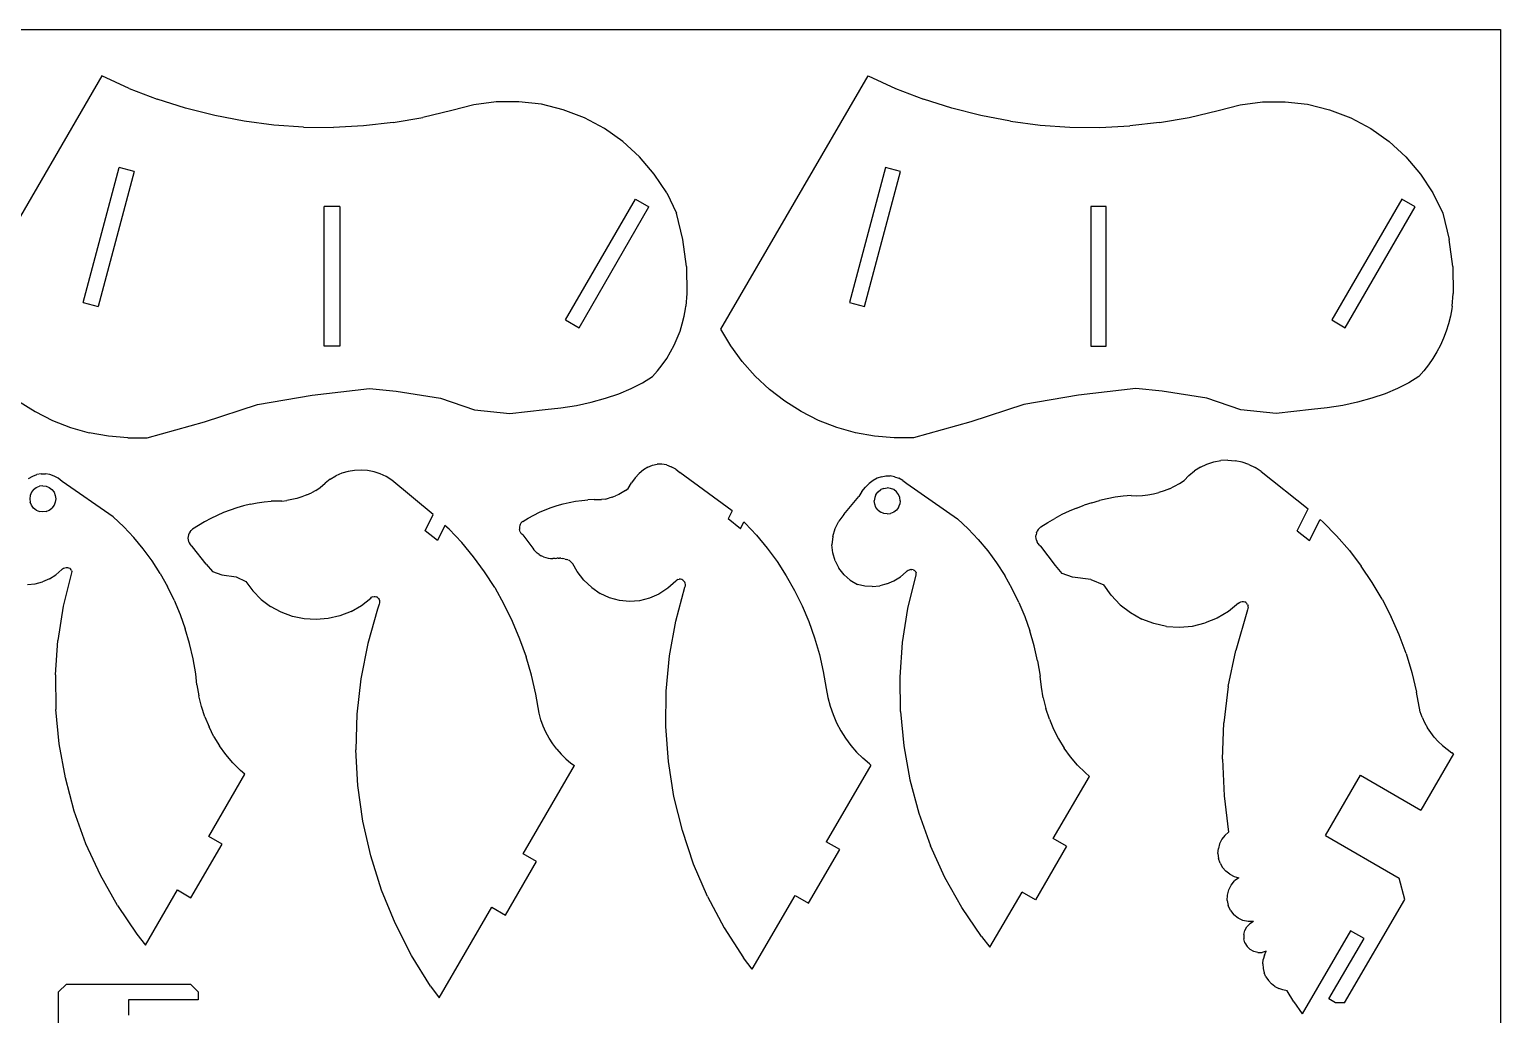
# Model space of a CAD drawing. Extents: x -184 to 184, y -119 to 119.
# Drawn here: x -5.9 to 183.9, y -7.6 to 119.5 of the extents above; entities that cross this region are included whole.
import ezdxf

# ---------------------------------------------------------------- set-up
doc = ezdxf.new("R2010")
doc.units = 0
doc.header["$MEASUREMENT"] = 0
doc.layers.get('0').update_dxf_attribs({"linetype": 'CONTINUOUS'})

msp = doc.modelspace()

# ---------------------------------------------------------------- linework, layer by layer
for p, q in [((-183.85, 119.45), (183.85, 119.45)), ((183.85, 119.45), (183.85, -119.45)), ((3.48, 113.45), (-15.52, 80.79)), ((6.99, 111.85), (3.48, 113.45)), ((83.3, 80.79), (102.3, 113.45)), ((102.3, 113.45), (105.81, 111.85)), ((6.99, 111.85), (10.59, 110.46)), ((14.27, 109.29), (10.59, 110.46)), ((54.33, 110.11), (51.44, 109.73)), ((57.25, 110.13), (54.33, 110.11)), ((60.15, 109.79), (57.25, 110.13)), ((105.81, 111.85), (109.42, 110.46)), ((113.1, 109.29), (109.42, 110.46)), ((150.26, 109.73), (153.15, 110.11)), ((153.15, 110.11), (156.07, 110.13)), ((156.07, 110.13), (158.97, 109.79)), ((18.02, 108.34), (14.27, 109.29)), ((21.81, 107.61), (18.02, 108.34)), ((48.61, 108.99), (44.86, 108.11)), ((51.44, 109.73), (48.61, 108.99)), ((62.98, 109.09), (60.15, 109.79)), ((65.71, 108.04), (62.98, 109.09)), ((116.84, 108.34), (113.1, 109.29)), ((120.63, 107.61), (116.84, 108.34)), ((143.68, 108.11), (147.44, 108.99)), ((147.44, 108.99), (150.26, 109.73)), ((158.97, 109.79), (161.8, 109.09)), ((161.8, 109.09), (164.53, 108.04)), ((25.64, 107.12), (21.81, 107.61)), ((29.49, 106.85), (25.64, 107.12)), ((29.49, 106.85), (33.36, 106.82)), ((37.21, 107.02), (33.36, 106.82)), ((41.05, 107.45), (37.21, 107.02)), ((41.05, 107.45), (44.86, 108.11)), ((68.28, 106.67), (65.71, 108.04)), ((70.66, 104.98), (68.28, 106.67)), ((120.63, 107.61), (124.46, 107.12)), ((124.46, 107.12), (128.32, 106.85)), ((128.32, 106.85), (132.18, 106.82)), ((132.18, 106.82), (136.04, 107.02)), ((139.87, 107.45), (136.04, 107.02)), ((139.87, 107.45), (143.68, 108.11)), ((164.53, 108.04), (167.1, 106.67)), ((167.1, 106.67), (169.48, 104.98)), ((72.82, 103.01), (70.66, 104.98)), ((169.48, 104.98), (171.64, 103.01)), ((74.71, 100.79), (72.82, 103.01)), ((171.64, 103.01), (173.53, 100.79)), ((1.06, 84.24), (5.72, 101.63)), ((7.65, 101.11), (2.99, 83.72)), ((7.65, 101.11), (5.72, 101.63)), ((76.31, 98.35), (74.71, 100.79)), ((104.54, 101.63), (99.88, 84.24)), ((101.82, 83.72), (106.47, 101.11)), ((106.47, 101.11), (104.54, 101.63)), ((173.53, 100.79), (175.13, 98.35)), ((63.28, 81.97), (72.28, 97.55)), ((72.28, 97.55), (74.01, 96.55)), ((76.31, 98.35), (77.59, 95.73)), ((171.1, 97.55), (162.1, 81.97)), ((172.83, 96.55), (171.1, 97.55)), ((175.13, 98.35), (176.42, 95.73)), ((32.16, 78.59), (32.16, 96.59)), ((34.16, 96.59), (32.16, 96.59)), ((34.16, 96.59), (34.16, 78.59)), ((65.01, 80.97), (74.01, 96.55)), ((78.41, 92.33), (77.59, 95.73)), ((130.99, 96.59), (130.99, 78.59)), ((132.99, 96.59), (130.99, 96.59)), ((132.99, 78.59), (132.99, 96.59)), ((163.83, 80.97), (172.83, 96.55)), ((176.42, 95.73), (177.23, 92.33)), ((78.86, 88.86), (78.41, 92.33)), ((177.68, 88.86), (177.23, 92.33)), ((78.86, 88.86), (78.92, 85.37)), ((177.68, 88.86), (177.75, 85.37)), ((1.06, 84.24), (2.99, 83.72)), ((78.74, 83.41), (78.78, 83.73)), ((78.92, 85.37), (78.78, 83.73)), ((99.88, 84.24), (101.82, 83.72)), ((177.6, 83.73), (177.56, 83.41)), ((177.6, 83.73), (177.75, 85.37)), ((63.28, 81.97), (65.01, 80.97)), ((78.32, 81.48), (78.56, 82.44)), ((78.56, 82.44), (78.74, 83.41)), ((162.1, 81.97), (163.83, 80.97)), ((177.38, 82.44), (177.15, 81.48)), ((177.56, 83.41), (177.38, 82.44)), ((77.68, 79.62), (78.03, 80.54)), ((78.03, 80.54), (78.32, 81.48)), ((84.58, 78.63), (83.3, 80.79)), ((176.85, 80.54), (176.5, 79.62)), ((177.15, 81.48), (176.85, 80.54)), ((34.16, 78.59), (32.16, 78.59)), ((76.31, 77.01), (76.82, 77.85)), ((76.82, 77.85), (77.27, 78.72)), ((77.27, 78.72), (77.68, 79.62)), ((86.06, 76.61), (84.58, 78.63)), ((130.99, 78.59), (132.99, 78.59)), ((175.64, 77.85), (175.13, 77.01)), ((176.1, 78.72), (175.64, 77.85)), ((176.5, 79.62), (176.1, 78.72)), ((75.14, 75.42), (75.75, 76.2)), ((75.75, 76.2), (76.31, 77.01)), ((87.73, 74.73), (86.06, 76.61)), ((174.57, 76.2), (173.96, 75.42)), ((175.13, 77.01), (174.57, 76.2)), ((73.19, 73.87), (74.49, 74.68)), ((74.49, 74.68), (75.14, 75.42)), ((89.56, 73.02), (87.73, 74.73)), ((173.31, 74.68), (172.01, 73.87)), ((173.96, 75.42), (173.31, 74.68)), ((23.56, 71.06), (30.59, 72.27)), ((30.59, 72.27), (37.97, 73.12)), ((37.97, 73.12), (41.41, 72.78)), ((41.41, 72.78), (47.16, 71.89)), ((68.41, 71.86), (70.13, 72.45)), ((70.13, 72.45), (71.73, 73.12)), ((71.73, 73.12), (73.19, 73.87)), ((91.55, 71.49), (89.56, 73.02)), ((129.42, 72.27), (122.38, 71.06)), ((136.8, 73.12), (129.42, 72.27)), ((140.23, 72.78), (136.8, 73.12)), ((145.98, 71.89), (140.23, 72.78)), ((168.95, 72.45), (167.23, 71.86)), ((170.55, 73.12), (168.95, 72.45)), ((172.01, 73.87), (170.55, 73.12)), ((-7.28, 71.49), (-5.15, 70.15)), ((16.69, 68.83), (23.56, 71.06)), ((47.16, 71.89), (51.51, 70.39)), ((51.51, 70.39), (56.07, 69.89)), ((56.07, 69.89), (60.63, 70.41)), ((60.63, 70.41), (62.67, 70.63)), ((62.67, 70.63), (64.66, 70.94)), ((64.66, 70.94), (66.58, 71.35)), ((66.58, 71.35), (68.41, 71.86)), ((93.67, 70.15), (91.55, 71.49)), ((122.38, 71.06), (115.52, 68.83)), ((150.34, 70.39), (145.98, 71.89)), ((154.9, 69.89), (150.34, 70.39)), ((159.46, 70.41), (154.9, 69.89)), ((161.5, 70.63), (159.46, 70.41)), ((163.49, 70.94), (161.5, 70.63)), ((165.41, 71.35), (163.49, 70.94)), ((167.23, 71.86), (165.41, 71.35)), ((-5.15, 70.15), (-2.91, 69.02)), ((-2.91, 69.02), (-0.57, 68.11)), ((9.31, 66.77), (16.69, 68.83)), ((95.91, 69.02), (93.67, 70.15)), ((98.25, 68.11), (95.91, 69.02)), ((115.52, 68.83), (108.14, 66.77)), ((-0.57, 68.11), (1.84, 67.43)), ((4.31, 66.97), (1.84, 67.43)), ((6.81, 66.76), (4.31, 66.97)), ((6.81, 66.76), (9.31, 66.77)), ((100.66, 67.43), (98.25, 68.11)), ((103.13, 66.97), (100.66, 67.43)), ((105.63, 66.76), (103.13, 66.97)), ((108.14, 66.77), (105.63, 66.76)), ((73.3, 62.64), (72.75, 62.18)), ((73.87, 62.99), (73.3, 62.64)), ((73.87, 62.99), (74.47, 63.24)), ((74.47, 63.24), (75.07, 63.36)), ((75.68, 63.37), (75.07, 63.36)), ((76.29, 63.27), (75.68, 63.37)), ((76.29, 63.27), (76.89, 63.04)), ((77.47, 62.71), (76.89, 63.04)), ((77.47, 62.71), (78.02, 62.27)), ((145.16, 63), (144.38, 62.51)), ((145.16, 63), (145.99, 63.38)), ((145.99, 63.38), (146.87, 63.66)), ((146.87, 63.66), (147.77, 63.83)), ((148.69, 63.88), (147.77, 63.83)), ((148.69, 63.88), (149.61, 63.81)), ((150.51, 63.63), (149.61, 63.81)), ((151.38, 63.33), (150.51, 63.63)), ((151.38, 63.33), (152.2, 62.93)), ((152.97, 62.43), (152.2, 62.93)), ((-5.98, 61.53), (-5.44, 61.82)), ((-5.44, 61.82), (-4.9, 62.02)), ((-4.34, 62.13), (-4.9, 62.02)), ((-4.34, 62.13), (-3.78, 62.13)), ((-3.23, 62.03), (-3.78, 62.13)), ((-2.68, 61.83), (-3.23, 62.03)), ((-2.15, 61.54), (-2.68, 61.83)), ((-1.64, 61.15), (-2.15, 61.54)), ((4.92, 56.58), (-1.64, 61.15)), ((31.64, 60.34), (32.25, 60.93)), ((32.92, 61.44), (32.25, 60.93)), ((32.92, 61.44), (33.65, 61.86)), ((34.42, 62.19), (33.65, 61.86)), ((35.23, 62.43), (34.42, 62.19)), ((36.06, 62.57), (35.23, 62.43)), ((36.9, 62.61), (36.06, 62.57)), ((37.74, 62.54), (36.9, 62.61)), ((38.57, 62.38), (37.74, 62.54)), ((39.37, 62.12), (38.57, 62.38)), ((40.14, 61.76), (39.37, 62.12)), ((40.85, 61.32), (40.14, 61.76)), ((46.19, 56.87), (40.85, 61.32)), ((71.33, 60.23), (71.76, 60.97)), ((72.23, 61.62), (71.76, 60.97)), ((72.75, 62.18), (72.23, 61.62)), ((84.75, 57.33), (78.02, 62.27)), ((102.42, 60.86), (101.94, 60.38)), ((102.94, 61.25), (102.42, 60.86)), ((103.47, 61.55), (102.94, 61.25)), ((104.01, 61.75), (103.47, 61.55)), ((104.01, 61.75), (104.57, 61.85)), ((104.57, 61.85), (105.13, 61.85)), ((105.68, 61.75), (105.13, 61.85)), ((105.68, 61.75), (106.23, 61.56)), ((106.76, 61.26), (106.23, 61.56)), ((106.76, 61.26), (107.28, 60.88)), ((107.28, 60.88), (113.83, 56.31)), ((141.8, 60.51), (142.43, 60.86)), ((142.43, 60.86), (143.04, 61.26)), ((143.04, 61.26), (143.67, 61.92)), ((143.67, 61.92), (144.38, 62.51)), ((152.97, 62.43), (159.04, 57.6)), ((-5.78, 59.33), (-5.83, 58.9)), ((-5.83, 58.9), (-5.78, 58.46)), ((-5.61, 59.74), (-5.78, 59.33)), ((-5.34, 60.09), (-5.61, 59.74)), ((-5.34, 60.09), (-4.99, 60.35)), ((-4.99, 60.35), (-4.59, 60.52)), ((-4.15, 60.58), (-4.59, 60.52)), ((-4.15, 60.58), (-3.72, 60.52)), ((-3.72, 60.52), (-3.31, 60.35)), ((-3.31, 60.35), (-2.96, 60.09)), ((-2.96, 60.09), (-2.7, 59.74)), ((-2.7, 59.74), (-2.53, 59.33)), ((-2.53, 59.33), (-2.47, 58.9)), ((-2.47, 58.9), (-2.53, 58.46)), ((28.63, 58.95), (27.98, 58.8)), ((29.27, 59.15), (28.63, 58.95)), ((29.89, 59.39), (29.27, 59.15)), ((29.89, 59.39), (30.5, 59.67)), ((31.08, 59.99), (30.5, 59.67)), ((31.08, 59.99), (31.64, 60.34)), ((68.37, 58.87), (67.9, 58.81)), ((68.37, 58.87), (68.83, 58.97)), ((69.28, 59.1), (68.83, 58.97)), ((69.28, 59.1), (69.72, 59.27)), ((70.16, 59.47), (69.72, 59.27)), ((70.58, 59.7), (70.16, 59.47)), ((70.98, 59.96), (70.58, 59.7)), ((70.98, 59.96), (71.33, 60.23)), ((99.15, 56.87), (101.07, 59.18)), ((101.49, 59.82), (101.07, 59.18)), ((101.49, 59.82), (101.94, 60.38)), ((103.14, 59.06), (103.08, 58.62)), ((103.3, 59.46), (103.14, 59.06)), ((103.3, 59.46), (103.57, 59.81)), ((103.57, 59.81), (103.92, 60.08)), ((104.32, 60.24), (103.92, 60.08)), ((104.32, 60.24), (104.76, 60.3)), ((105.19, 60.24), (104.76, 60.3)), ((105.6, 60.08), (105.19, 60.24)), ((105.95, 59.81), (105.6, 60.08)), ((106.22, 59.46), (105.95, 59.81)), ((106.38, 59.06), (106.22, 59.46)), ((106.44, 58.62), (106.38, 59.06)), ((133.13, 58.9), (132.12, 58.67)), ((134.16, 59.09), (133.13, 58.9)), ((135.18, 59.23), (134.16, 59.09)), ((136.22, 59.32), (135.18, 59.23)), ((136.22, 59.32), (136.94, 59.3)), ((136.94, 59.3), (137.66, 59.33)), ((137.66, 59.33), (138.38, 59.41)), ((138.38, 59.41), (139.09, 59.54)), ((139.09, 59.54), (139.79, 59.71)), ((140.48, 59.93), (139.79, 59.71)), ((141.15, 60.2), (140.48, 59.93)), ((141.15, 60.2), (141.8, 60.51)), ((-5.61, 58.06), (-5.78, 58.46)), ((-5.34, 57.71), (-5.61, 58.06)), ((-4.99, 57.44), (-5.34, 57.71)), ((-4.99, 57.44), (-4.59, 57.27)), ((-4.15, 57.22), (-4.59, 57.27)), ((-3.72, 57.27), (-4.15, 57.22)), ((-3.72, 57.27), (-3.31, 57.44)), ((-3.31, 57.44), (-2.96, 57.71)), ((-2.7, 58.06), (-2.96, 57.71)), ((-2.53, 58.46), (-2.7, 58.06)), ((19.15, 57.11), (18.32, 56.75)), ((20, 57.44), (19.15, 57.11)), ((20.86, 57.72), (20, 57.44)), ((21.74, 57.98), (20.86, 57.72)), ((22.62, 58.19), (21.74, 57.98)), ((22.62, 58.19), (23.52, 58.36)), ((23.52, 58.36), (24.42, 58.5)), ((24.42, 58.5), (25.32, 58.6)), ((25.99, 58.58), (25.32, 58.6)), ((26.66, 58.61), (25.99, 58.58)), ((26.66, 58.61), (27.33, 58.68)), ((27.98, 58.8), (27.33, 58.68)), ((59.17, 56.8), (59.9, 57.16)), ((59.9, 57.16), (60.65, 57.48)), ((60.65, 57.48), (61.41, 57.77)), ((61.41, 57.77), (62.18, 58.03)), ((62.18, 58.03), (62.96, 58.25)), ((62.96, 58.25), (63.75, 58.43)), ((63.75, 58.43), (64.55, 58.58)), ((64.55, 58.58), (65.36, 58.69)), ((65.36, 58.69), (66.16, 58.76)), ((66.97, 58.8), (66.16, 58.76)), ((66.97, 58.8), (67.44, 58.79)), ((67.44, 58.79), (67.9, 58.81)), ((84.75, 57.33), (84.23, 56.3)), ((103.14, 58.19), (103.08, 58.62)), ((103.3, 57.78), (103.14, 58.19)), ((103.57, 57.43), (103.3, 57.78)), ((103.57, 57.43), (103.92, 57.16)), ((104.32, 57), (103.92, 57.16)), ((104.76, 56.94), (104.32, 57)), ((104.76, 56.94), (105.19, 57)), ((105.6, 57.16), (105.19, 57)), ((105.95, 57.43), (105.6, 57.16)), ((106.22, 57.78), (105.95, 57.43)), ((106.22, 57.78), (106.38, 58.19)), ((106.44, 58.62), (106.38, 58.19)), ((128.2, 57.31), (127.26, 56.86)), ((129.16, 57.71), (128.2, 57.31)), ((129.16, 57.71), (130.13, 58.07)), ((131.12, 58.39), (130.13, 58.07)), ((131.12, 58.39), (132.12, 58.67)), ((157.63, 54.77), (159.04, 57.6)), ((6.29, 55.3), (4.92, 56.58)), ((7.59, 53.92), (6.29, 55.3)), ((15.93, 55.46), (15.18, 54.96)), ((16.71, 55.92), (15.93, 55.46)), ((17.51, 56.35), (16.71, 55.92)), ((18.32, 56.75), (17.51, 56.35)), ((45.15, 54.77), (46.19, 56.87)), ((47.72, 55.46), (46.75, 53.5)), ((48.26, 54.96), (47.72, 55.46)), ((57.33, 55.28), (57.32, 55.11)), ((57.32, 55.11), (57.33, 54.94)), ((57.37, 55.45), (57.33, 55.28)), ((57.43, 55.6), (57.37, 55.45)), ((57.52, 55.75), (57.43, 55.6)), ((57.63, 55.87), (57.52, 55.75)), ((57.76, 55.98), (57.63, 55.87)), ((57.76, 55.98), (58.45, 56.41)), ((58.45, 56.41), (59.17, 56.8)), ((85.83, 55.03), (84.23, 56.3)), ((85.83, 55.03), (86.28, 55.91)), ((86.28, 55.91), (86.45, 55.75)), ((87.91, 54.2), (86.45, 55.75)), ((97.73, 54.04), (98.02, 55.07)), ((98.02, 55.07), (98.5, 56.02)), ((99.15, 56.87), (98.5, 56.02)), ((113.83, 56.31), (115.2, 55.02)), ((115.2, 55.02), (116.5, 53.64)), ((124.39, 55.12), (124.23, 54.93)), ((124.39, 55.12), (124.58, 55.27)), ((124.58, 55.27), (125.45, 55.84)), ((125.45, 55.84), (126.35, 56.37)), ((127.26, 56.86), (126.35, 56.37)), ((159.23, 53.5), (160.59, 56.22)), ((160.59, 56.22), (160.96, 55.88)), ((162.71, 54.1), (160.96, 55.88)), ((8.81, 52.45), (7.59, 53.92)), ((14.59, 54.05), (14.57, 53.83)), ((14.57, 53.83), (14.59, 53.61)), ((14.65, 54.26), (14.59, 54.05)), ((14.59, 53.61), (14.65, 53.4)), ((14.73, 54.47), (14.65, 54.26)), ((14.65, 53.4), (14.73, 53.2)), ((14.85, 54.65), (14.73, 54.47)), ((14.73, 53.2), (14.85, 53.01)), ((14.85, 54.65), (15, 54.82)), ((15.18, 54.96), (15, 54.82)), ((46.75, 53.5), (45.15, 54.77)), ((49.88, 53.24), (48.26, 54.96)), ((51.4, 51.4), (49.88, 53.24)), ((57.37, 54.78), (57.33, 54.94)), ((57.43, 54.62), (57.37, 54.78)), ((57.43, 54.62), (57.52, 54.47)), ((57.52, 54.47), (57.63, 54.35)), ((57.76, 54.24), (57.63, 54.35)), ((57.76, 54.24), (59.03, 52.51)), ((87.91, 54.2), (89.28, 52.55)), ((97.73, 54.04), (97.63, 52.98)), ((116.5, 53.64), (117.72, 52.17)), ((123.93, 54.02), (123.95, 54.27)), ((123.95, 53.78), (123.93, 54.02)), ((124.01, 54.5), (123.95, 54.27)), ((124.01, 53.54), (123.95, 53.78)), ((124.01, 54.5), (124.1, 54.73)), ((124.01, 53.54), (124.1, 53.32)), ((124.23, 54.93), (124.1, 54.73)), ((124.23, 53.11), (124.1, 53.32)), ((157.63, 54.77), (159.23, 53.5)), ((164.36, 52.21), (162.71, 54.1)), ((9.94, 50.9), (8.81, 52.45)), ((14.85, 53.01), (15, 52.84)), ((15.18, 52.7), (15, 52.84)), ((16.93, 50.47), (15.18, 52.7)), ((52.82, 49.47), (51.4, 51.4)), ((59.03, 52.51), (59.18, 52.32)), ((59.18, 52.32), (59.39, 52.09)), ((59.39, 52.09), (59.62, 51.88)), ((59.87, 51.7), (59.62, 51.88)), ((59.87, 51.7), (60.14, 51.54)), ((60.42, 51.41), (60.14, 51.54)), ((60.42, 51.41), (60.72, 51.31)), ((60.72, 51.31), (61.02, 51.24)), ((61.02, 51.24), (61.33, 51.2)), ((61.95, 51.21), (62.13, 51.23)), ((62.32, 51.24), (62.13, 51.23)), ((62.32, 51.24), (62.5, 51.23)), ((62.68, 51.22), (62.5, 51.23)), ((89.28, 52.55), (90.55, 50.81)), ((97.73, 51.92), (97.63, 52.98)), ((98.03, 50.89), (97.73, 51.92)), ((117.72, 52.17), (118.85, 50.62)), ((124.39, 52.93), (124.23, 53.11)), ((124.39, 52.93), (124.58, 52.77)), ((126.47, 50.28), (124.58, 52.77)), ((164.36, 52.21), (165.89, 50.22)), ((-1.71, 49.76), (-2.46, 49.1)), ((-1.71, 49.76), (-1.6, 49.86)), ((-1.6, 49.86), (-1.46, 49.95)), ((-0.44, 49.36), (-1.5, 45.03)), ((-1.46, 49.95), (-1.31, 50.01)), ((-1.31, 50.01), (-1.14, 50.04)), ((-1.14, 50.04), (-0.98, 50.04)), ((-0.98, 50.04), (-0.82, 50.01)), ((-0.82, 50.01), (-0.68, 49.95)), ((-0.56, 49.86), (-0.68, 49.95)), ((-0.48, 49.75), (-0.56, 49.86)), ((-0.43, 49.63), (-0.48, 49.75)), ((-0.42, 49.5), (-0.44, 49.36)), ((-0.43, 49.63), (-0.42, 49.5)), ((10.99, 49.27), (9.94, 50.9)), ((16.93, 50.47), (17.73, 49.54)), ((17.73, 49.54), (18.94, 49.11)), ((54.13, 47.44), (52.82, 49.47)), ((61.33, 51.2), (61.64, 51.19)), ((61.95, 51.21), (61.64, 51.19)), ((62.68, 51.22), (62.86, 51.2)), ((63.04, 51.17), (62.86, 51.2)), ((63.22, 51.13), (63.04, 51.17)), ((63.22, 51.13), (63.39, 51.08)), ((63.56, 51.02), (63.39, 51.08)), ((63.56, 51.02), (63.73, 50.96)), ((64.22, 50.51), (63.73, 50.96)), ((64.77, 49.53), (64.22, 50.51)), ((65.64, 48.41), (64.77, 49.53)), ((90.55, 50.81), (91.73, 48.98)), ((98.03, 50.89), (98.52, 49.94)), ((99.18, 49.1), (98.52, 49.94)), ((107.21, 49.48), (106.46, 48.83)), ((107.21, 49.48), (107.31, 49.59)), ((107.31, 49.59), (107.45, 49.67)), ((107.45, 49.67), (107.61, 49.73)), ((107.77, 49.76), (107.61, 49.73)), ((107.77, 49.76), (107.94, 49.76)), ((108.09, 49.73), (107.94, 49.76)), ((108.09, 49.73), (108.23, 49.67)), ((108.23, 49.67), (108.35, 49.58)), ((108.35, 49.58), (108.44, 49.48)), ((108.44, 49.48), (108.49, 49.35)), ((108.5, 49.22), (108.49, 49.35)), ((118.85, 50.62), (119.9, 48.99)), ((127.33, 49.26), (126.47, 50.28)), ((167.3, 48.12), (165.89, 50.22)), ((-6.1, 47.85), (-5.13, 47.94)), ((-5.13, 47.94), (-4.19, 48.19)), ((-3.29, 48.58), (-4.19, 48.19)), ((-3.29, 48.58), (-2.46, 49.1)), ((10.99, 49.27), (11.95, 47.57)), ((12.81, 45.81), (11.95, 47.57)), ((18.94, 49.11), (20.77, 48.82)), ((20.77, 48.82), (22.05, 48.25)), ((22.05, 48.25), (22.94, 47.02)), ((54.13, 47.44), (55.33, 45.32)), ((66.64, 47.46), (65.64, 48.41)), ((66.64, 47.46), (67.75, 46.69)), ((77.47, 48.29), (76.44, 47.35)), ((77.6, 48.4), (77.47, 48.29)), ((77.49, 43.1), (78.66, 47.51)), ((77.75, 48.47), (77.6, 48.4)), ((77.75, 48.47), (77.92, 48.51)), ((78.09, 48.51), (77.92, 48.51)), ((78.26, 48.48), (78.09, 48.51)), ((78.41, 48.4), (78.26, 48.48)), ((78.54, 48.29), (78.41, 48.4)), ((78.64, 48.15), (78.54, 48.29)), ((78.71, 48), (78.64, 48.15)), ((78.66, 47.51), (78.72, 47.67)), ((78.73, 47.83), (78.71, 48)), ((78.72, 47.67), (78.73, 47.83)), ((91.73, 48.98), (92.81, 47.07)), ((99.18, 49.1), (99.98, 48.4)), ((99.98, 48.4), (100.9, 47.86)), ((101.85, 47.64), (100.9, 47.86)), ((102.81, 47.58), (101.85, 47.64)), ((102.81, 47.58), (103.78, 47.67)), ((104.72, 47.91), (103.78, 47.67)), ((104.72, 47.91), (105.62, 48.3)), ((105.62, 48.3), (106.46, 48.83)), ((107.41, 44.75), (108.47, 49.09)), ((108.47, 49.09), (108.5, 49.22)), ((120.86, 47.3), (119.9, 48.99)), ((128.64, 48.78), (127.33, 49.26)), ((131.01, 48.49), (128.64, 48.78)), ((131.01, 48.49), (132.69, 47.82)), ((133.65, 46.45), (132.69, 47.82)), ((168.59, 45.94), (167.3, 48.12)), ((12.81, 45.81), (13.57, 43.99)), ((22.94, 47.02), (24.01, 45.92)), ((24.01, 45.92), (25.23, 45)), ((36.94, 45.15), (38.14, 46.1)), ((38.14, 46.1), (38.26, 46.2)), ((38.41, 46.26), (38.26, 46.2)), ((38.41, 46.26), (38.57, 46.29)), ((38.57, 46.29), (38.73, 46.28)), ((38.73, 46.28), (38.88, 46.24)), ((39.02, 46.16), (38.88, 46.24)), ((39.14, 46.05), (39.02, 46.16)), ((39.14, 46.05), (39.23, 45.92)), ((39.23, 45.92), (39.28, 45.78)), ((39.29, 45.62), (39.27, 45.47)), ((39.28, 45.78), (39.29, 45.62)), ((68.95, 46.12), (67.75, 46.69)), ((70.22, 45.77), (68.95, 46.12)), ((71.51, 45.64), (70.22, 45.77)), ((72.81, 45.74), (71.51, 45.64)), ((74.08, 46.07), (72.81, 45.74)), ((75.3, 46.61), (74.08, 46.07)), ((76.44, 47.35), (75.3, 46.61)), ((92.81, 47.07), (93.77, 45.1)), ((121.72, 45.53), (120.86, 47.3)), ((121.72, 45.53), (122.48, 43.72)), ((134.8, 45.24), (133.65, 46.45)), ((150.04, 45.44), (150.18, 45.54)), ((150.18, 45.54), (150.34, 45.61)), ((150.34, 45.61), (150.51, 45.65)), ((150.51, 45.65), (150.68, 45.64)), ((150.68, 45.64), (150.85, 45.59)), ((151, 45.5), (150.85, 45.59)), ((168.59, 45.94), (169.75, 43.67)), ((-1.5, 45.03), (-2.19, 40.62)), ((13.57, 43.99), (14.23, 42.13)), ((26.59, 44.26), (25.23, 45)), ((28.04, 43.72), (26.59, 44.26)), ((29.56, 43.41), (28.04, 43.72)), ((34.17, 43.8), (32.66, 43.45)), ((35.6, 44.37), (34.17, 43.8)), ((35.6, 44.37), (36.94, 45.15)), ((39.02, 44.67), (37.76, 40.23)), ((39.22, 45.32), (39.02, 44.67)), ((39.27, 45.47), (39.22, 45.32)), ((55.33, 45.32), (56.4, 43.12)), ((93.77, 45.1), (94.63, 43.05)), ((106.72, 40.35), (107.41, 44.75)), ((122.48, 43.72), (123.14, 41.85)), ((134.8, 45.24), (136.13, 44.21)), ((136.13, 44.21), (137.59, 43.39)), ((148.75, 44.37), (147.31, 43.51)), ((150.04, 45.44), (148.75, 44.37)), ((151.21, 44.57), (149.69, 39.31)), ((151.12, 45.38), (151, 45.5)), ((151.22, 45.23), (151.12, 45.38)), ((151.27, 44.73), (151.21, 44.57)), ((151.22, 45.23), (151.28, 45.07)), ((151.29, 44.9), (151.27, 44.73)), ((151.29, 44.9), (151.28, 45.07)), ((170.77, 41.33), (169.75, 43.67)), ((14.79, 40.22), (14.23, 42.13)), ((31.11, 43.31), (29.56, 43.41)), ((32.66, 43.45), (31.11, 43.31)), ((56.4, 43.12), (57.35, 40.85)), ((76.69, 38.62), (77.49, 43.1)), ((94.63, 43.05), (95.37, 40.95)), ((123.7, 39.94), (123.14, 41.85)), ((139.15, 42.79), (137.59, 43.39)), ((140.79, 42.44), (139.15, 42.79)), ((140.79, 42.44), (142.46, 42.34)), ((142.46, 42.34), (144.13, 42.48)), ((144.13, 42.48), (145.76, 42.88)), ((147.31, 43.51), (145.76, 42.88)), ((-2.51, 36.18), (-2.19, 40.62)), ((15.24, 38.27), (14.79, 40.22)), ((37.76, 40.23), (36.87, 35.69)), ((57.35, 40.85), (58.18, 38.52)), ((95.37, 40.95), (96, 38.81)), ((106.41, 35.9), (106.72, 40.35)), ((124.15, 37.99), (123.7, 39.94)), ((171.66, 38.93), (170.77, 41.33)), ((15.58, 36.3), (15.24, 38.27)), ((58.87, 36.13), (58.18, 38.52)), ((76.26, 34.09), (76.69, 38.62)), ((96, 38.81), (96.5, 36.62)), ((124.15, 37.99), (124.49, 36.02)), ((148.74, 34.69), (149.69, 39.31)), ((171.66, 38.93), (172.41, 36.47)), ((-2.51, 36.18), (-2.45, 31.73)), ((15.72, 34.88), (15.58, 36.3)), ((59.43, 33.7), (58.87, 36.13)), ((96.5, 36.62), (96.89, 34.41)), ((172.41, 36.47), (173.02, 33.97)), ((15.72, 34.88), (15.96, 33.48)), ((36.87, 35.69), (36.36, 31.11)), ((96.89, 34.41), (97.1, 33.26)), ((106.46, 31.45), (106.41, 35.9)), ((124.63, 34.6), (124.49, 36.02)), ((124.87, 33.2), (124.63, 34.6)), ((148.74, 34.69), (148.18, 30.01)), ((16.3, 32.1), (15.96, 33.48)), ((59.86, 31.24), (59.43, 33.7)), ((76.21, 29.54), (76.26, 34.09)), ((97.1, 33.26), (97.39, 32.14)), ((124.87, 33.2), (125.21, 31.83)), ((173.48, 31.43), (173.02, 33.97)), ((-2.03, 27.29), (-2.45, 31.73)), ((16.74, 30.76), (16.3, 32.1)), ((16.74, 30.76), (17.29, 29.46)), ((36.36, 31.11), (36.23, 26.5)), ((60.09, 30.4), (59.86, 31.24)), ((60.39, 29.57), (60.09, 30.4)), ((97.39, 32.14), (97.77, 31.05)), ((97.77, 31.05), (98.22, 29.99)), ((106.46, 31.45), (106.88, 27.02)), ((125.66, 30.48), (125.21, 31.83)), ((125.66, 30.48), (126.2, 29.18)), ((173.74, 30.72), (173.48, 31.43)), ((173.74, 30.72), (174.05, 30.03)), ((17.93, 28.21), (17.29, 29.46)), ((60.74, 28.78), (60.39, 29.57)), ((61.15, 28.01), (60.74, 28.78)), ((76.54, 25), (76.21, 29.54)), ((98.22, 29.99), (98.76, 28.97)), ((98.76, 28.97), (99.36, 28)), ((126.2, 29.18), (126.84, 27.93)), ((148, 25.29), (148.18, 30.01)), ((174.05, 30.03), (174.42, 29.37)), ((174.84, 28.73), (174.42, 29.37)), ((175.3, 28.13), (174.84, 28.73)), ((-1.24, 22.91), (-2.03, 27.29)), ((17.93, 28.21), (18.66, 27.02)), ((19.47, 25.89), (18.66, 27.02)), ((61.62, 27.28), (61.15, 28.01)), ((62.14, 26.59), (61.62, 27.28)), ((62.14, 26.59), (62.7, 25.95)), ((99.36, 28), (100.04, 27.08)), ((100.04, 27.08), (100.78, 26.22)), ((106.88, 27.02), (107.67, 22.63)), ((126.84, 27.93), (127.57, 26.74)), ((128.38, 25.61), (127.57, 26.74)), ((175.81, 27.57), (175.3, 28.13)), ((175.81, 27.57), (176.36, 27.05)), ((176.36, 27.05), (176.95, 26.58)), ((176.95, 26.58), (177.57, 26.14)), ((20.37, 24.83), (19.47, 25.89)), ((21.35, 23.84), (20.37, 24.83)), ((36.49, 21.89), (36.23, 26.5)), ((62.7, 25.95), (63.32, 25.35)), ((63.32, 25.35), (63.97, 24.8)), ((63.97, 24.8), (64.42, 24.49)), ((77.25, 20.51), (76.54, 25)), ((100.78, 26.22), (101.59, 25.42)), ((102.45, 24.69), (101.59, 25.42)), ((102.45, 24.69), (102.65, 24.54)), ((129.28, 24.55), (128.38, 25.61)), ((148, 25.29), (148.2, 20.58)), ((177.8, 26.01), (173.56, 18.74)), ((177.8, 26.01), (177.57, 26.14)), ((-0.09, 18.6), (-1.24, 22.91)), ((17.25, 15.35), (21.91, 23.36)), ((21.91, 23.36), (21.35, 23.84)), ((57.8, 13.11), (64.42, 24.49)), ((102.65, 24.54), (96.89, 14.64)), ((126.16, 15.07), (130.82, 23.08)), ((129.28, 24.55), (130.26, 23.57)), ((130.26, 23.57), (130.82, 23.08)), ((161.26, 15.48), (165.78, 23.26)), ((165.78, 23.26), (173.56, 18.74)), ((37.14, 17.32), (36.49, 21.89)), ((107.67, 22.63), (108.83, 18.33)), ((78.33, 16.09), (77.25, 20.51)), ((148.2, 20.58), (148.78, 15.89)), ((1.42, 14.4), (-0.09, 18.6)), ((38.16, 12.82), (37.14, 17.32)), ((108.83, 18.33), (110.34, 14.13)), ((18.98, 14.35), (17.25, 15.35)), ((79.78, 11.76), (78.33, 16.09)), ((148.3, 15.47), (147.91, 14.97)), ((148.3, 15.47), (148.78, 15.89)), ((161.26, 15.48), (170.77, 9.95)), ((3.28, 10.34), (1.42, 14.4)), ((14.96, 7.43), (18.98, 14.35)), ((94.6, 6.72), (98.62, 13.64)), ((98.62, 13.64), (96.89, 14.64)), ((112.19, 10.06), (110.34, 14.13)), ((127.89, 14.07), (123.87, 7.15)), ((127.89, 14.07), (126.16, 15.07)), ((147.41, 13.14), (147.46, 13.78)), ((147.62, 14.39), (147.46, 13.78)), ((147.91, 14.97), (147.62, 14.39)), ((39.55, 8.41), (38.16, 12.82)), ((55.51, 5.2), (59.53, 12.11)), ((59.53, 12.11), (57.8, 13.11)), ((81.58, 7.57), (79.78, 11.76)), ((147.41, 13.14), (147.49, 12.51)), ((147.69, 11.9), (147.49, 12.51)), ((147.69, 11.9), (148.01, 11.34)), ((5.47, 6.43), (3.28, 10.34)), ((114.38, 6.15), (112.19, 10.06)), ((148.42, 10.86), (148.01, 11.34)), ((148.93, 10.46), (148.42, 10.86)), ((148.93, 10.46), (149.49, 10.17)), ((149.1, 9.06), (149.55, 9.59)), ((149.49, 10.17), (150.11, 10)), ((150.11, 10), (149.55, 9.59)), ((171.49, 7.22), (170.77, 9.95)), ((9.09, 1.32), (13.23, 8.44)), ((13.23, 8.44), (14.96, 7.43)), ((41.31, 4.13), (39.55, 8.41)), ((87.33, -1.8), (92.87, 7.73)), ((92.87, 7.73), (94.6, 6.72)), ((118, 1.04), (122.14, 8.16)), ((123.87, 7.15), (122.14, 8.16)), ((148.6, 7.09), (148.62, 7.78)), ((148.62, 7.78), (148.79, 8.45)), ((148.79, 8.45), (149.1, 9.06)), ((5.47, 6.43), (7.98, 2.71)), ((46.99, -5.48), (53.78, 6.2)), ((53.78, 6.2), (55.51, 5.2)), ((81.58, 7.57), (83.73, 3.53)), ((116.89, 2.43), (114.38, 6.15)), ((148.6, 7.09), (148.74, 6.41)), ((149.03, 5.78), (148.74, 6.41)), ((149.03, 5.78), (149.46, 5.24)), ((163.74, -6.11), (171.49, 7.22)), ((43.42, -0.01), (41.31, 4.13)), ((150, 4.8), (149.46, 5.24)), ((150.62, 4.5), (150, 4.8)), ((151.29, 4.35), (150.62, 4.5)), ((151.13, 3.68), (151.51, 4.07)), ((151.98, 4.35), (151.29, 4.35)), ((151.98, 4.35), (151.51, 4.07)), ((7.98, 2.71), (9.09, 1.32)), ((83.73, 3.53), (86.21, -0.33)), ((116.89, 2.43), (118, 1.04)), ((150.74, 2.68), (150.87, 3.21)), ((150.74, 2.68), (150.74, 2.14)), ((150.89, 1.62), (150.74, 2.14)), ((150.87, 3.21), (151.13, 3.68)), ((164.51, 3.18), (158.27, -7.56)), ((161.72, -5.61), (166.24, 2.17)), ((166.24, 2.17), (164.51, 3.18)), ((150.89, 1.62), (151.17, 1.15)), ((151.17, 1.15), (151.56, 0.77)), ((152.03, 0.5), (151.56, 0.77)), ((152.56, 0.37), (152.03, 0.5)), ((152.56, 0.37), (153.1, 0.38)), ((153.63, 0.52), (153.1, 0.38)), ((153.39, 0), (153.25, -0.55)), ((153.39, 0), (153.63, 0.52)), ((45.87, -3.96), (43.42, -0.01)), ((87.33, -1.8), (86.21, -0.33)), ((153.19, -1.11), (153.25, -0.55)), ((153.19, -1.11), (153.24, -1.68)), ((153.24, -1.68), (153.37, -2.24)), ((-2.11, -4.73), (-1.11, -3.73)), ((-1.11, -3.73), (14.89, -3.73)), ((14.89, -3.73), (15.89, -4.73)), ((153.6, -2.76), (153.37, -2.24)), ((153.6, -2.76), (153.91, -3.24)), ((153.91, -3.24), (154.29, -3.66)), ((154.74, -4.01), (154.29, -3.66)), ((-2.11, -40.73), (-2.11, -4.73)), ((15.89, -4.73), (15.89, -5.73)), ((45.87, -3.96), (46.99, -5.48)), ((154.74, -4.01), (155.24, -4.28)), ((155.78, -4.47), (155.24, -4.28)), ((156.34, -4.56), (155.78, -4.47)), ((157.17, -5.99), (156.34, -4.56)), ((162.58, -6.11), (161.72, -5.61)), ((6.89, -5.73), (6.89, -7.73)), ((15.89, -5.73), (6.89, -5.73)), ((157.17, -5.99), (158.27, -7.56)), ((163.74, -6.11), (162.58, -6.11))]:
    msp.add_line(p, q)

doc.saveas('drawing.dxf')
